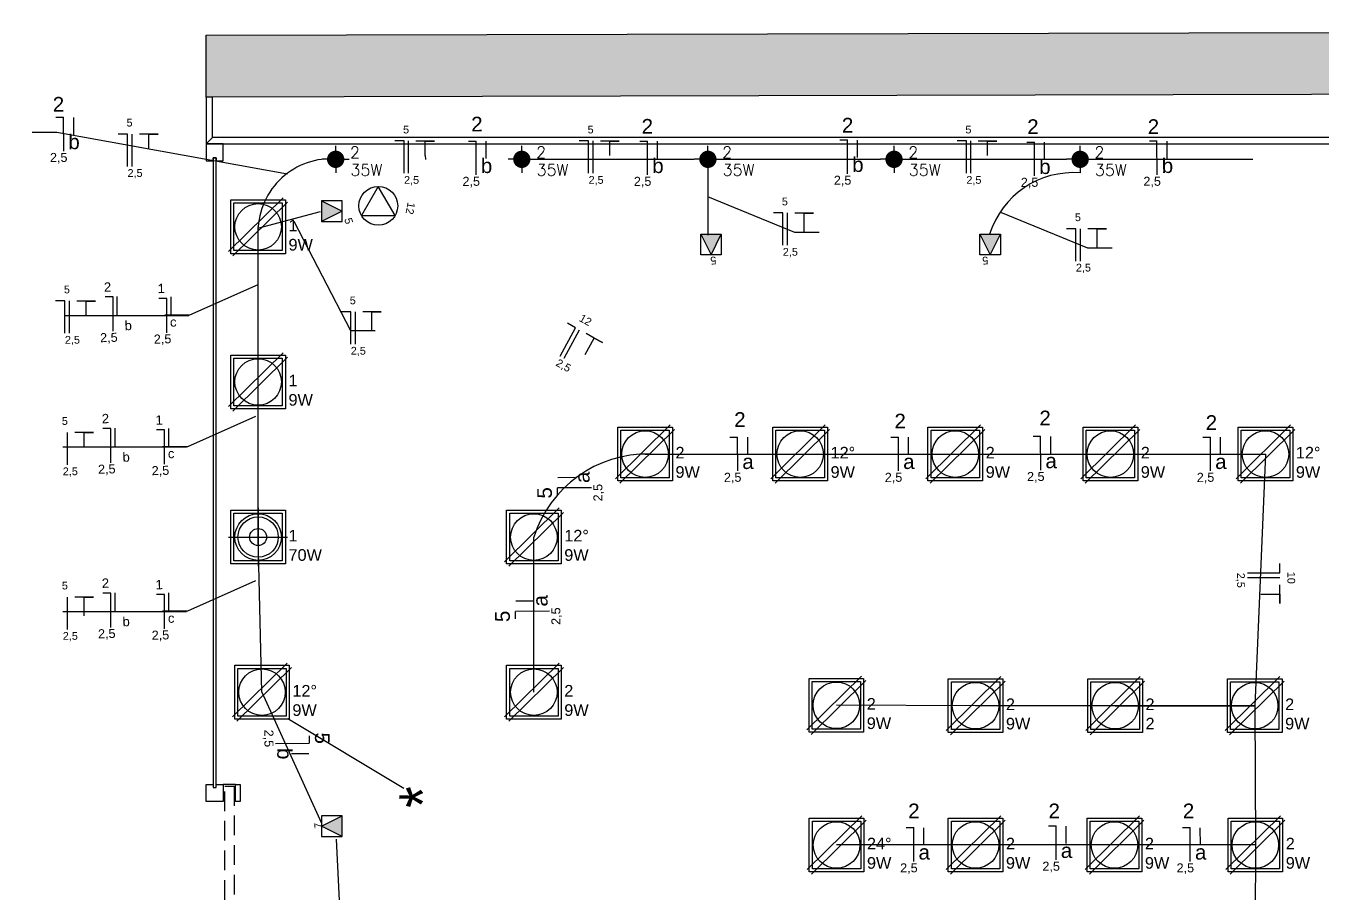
# Model space of a CAD drawing. Header units: millimetres. Extents: x 12202 to 16925, y 12031 to 14989.
# Drawn here: x 14983.9 to 15401.4, y 12317.6 to 12596.7 of the extents above; entities that cross this region are included whole.
import ezdxf
from ezdxf import colors
from ezdxf.entities.mleader import LeaderData, LeaderLine
from ezdxf.enums import TextEntityAlignment as Align
from ezdxf.math import Vec2, Vec3

# ---------------------------------------------------------------- set-up
doc = ezdxf.new("R2010")
doc.units = ezdxf.units.MM
doc.linetypes.add('HIDDEN', pattern=[9.525, 6.35, -3.175])
for name, color, linetype in [('ALVEN_M', 140, 'Continuous'), ('DIVIS_M', 3, 'Continuous'), ('Eletroduto 2', 174, 'Continuous'), ('ESQUA_M', 200, 'Continuous'), ('ESQUA_P', 101, 'HIDDEN'), ('Fases', 7, 'Continuous'), ('LUMINARIA_TETO', 10, 'Continuous'), ('MOVEL_M', 42, 'Continuous'), ('TEXTO_CIRCUITO', 7, 'Continuous'), ('TOMADA', 10, 'Continuous')]:
    doc.layers.add(name, color=color, linetype=linetype)
doc.layers.get('MOVEL_M').off()
doc.styles.add('ARIAL', font='arial.ttf')
doc.styles.add('BEBO_[REGULAR]', font='arial.ttf')
doc.styles.add('ROMANS', font='ROMANS.SHX', dxfattribs={"height": 1.5})
doc.styles.get("Standard").update_dxf_attribs({"font": 'arial.ttf', "height": 1})
doc.styles.add('Z_AUX1', font='romans.shx', dxfattribs={"width": 0.85, "height": 0.15})
doc.styles.add('Z_AUX50', font='romans.shx', dxfattribs={"width": 0.85, "height": 7.5})

# ---------------------------------------------------------------- blocks, each defined once
blk = doc.blocks.new('LUMINARIA TRUST_AR111')
at = {"color": 0}
for points in [[(-0.38, -0.318), (0.324, 0.375)], [(-0.324, -0.375), (0.38, 0.318)]]:
    blk.add_lwpolyline(points, dxfattribs=at)
for points in [[(-0.352, 0.347), (0.352, 0.347), (0.352, -0.347), (-0.352, -0.347)], [(-0.312, 0.307), (0.312, 0.307), (0.312, -0.307), (-0.312, -0.307)]]:
    blk.add_lwpolyline(points, close=True, dxfattribs=at)
blk.add_circle((0, 0), 0.3, dxfattribs=at)
at = {"color": 0, "style": 'BEBO_[REGULAR]'}
blk.add_attdef('GRAU', (0.392, -0.057), '', height=0.15, dxfattribs=at)
blk.add_attdef('VOLTAGEM', text='', height=0.15, dxfattribs=at).set_placement((0.392, -0.351), align=Align.BOTTOM_LEFT)
blk = doc.blocks.new('*U30')
for points in [[(5.5, 1.5), (0, 1.5), (0, 5.5), (5.5, 5.5)], [(165.5, 1.5), (171, 1.5), (171, 5.5), (165.5, 5.5)]]:
    blk.add_lwpolyline(points)
for points in [[(0, 0), (5.5, 0), (5.5, 1.5), (0, 1.5)], [(171, 0), (165.5, 0), (165.5, 1.5), (171, 1.5)]]:
    blk.add_lwpolyline(points, close=True)
at = {"layer": 'ESQUA_P'}
blk.add_lwpolyline([(170.5, 5), (170.5, 2), (0.5, 2), (0.5, 5)], close=True, dxfattribs=at)
blk = doc.blocks.new('*U31')
for points in [[(0, 5.5), (0, 0), (5.5, 0), (5.5, 2.25), (4.5, 2.25), (4.5, 3.25), (5.5, 3.25), (5.5, 5.5)], [(212, 5.5), (212, 0), (206.5, 0), (206.5, 2.25), (207.5, 2.25), (207.5, 3.25), (206.5, 3.25), (206.5, 5.5)], [(4.5, 3.25), (4.5, 2.25), (207.5, 2.25), (207.5, 3.25)]]:
    blk.add_lwpolyline(points, close=True)
blk = doc.blocks.new('PE_FORÇA NO TETO')
blk.add_hatch(color=256).paths.add_polyline_path([(0.133, -0.133), (0, 0.133), (-0.133, -0.133)])
for p, q in [((-0.133, -0.133), (0, 0.133)), ((0, 0.133), (0.133, -0.133))]:
    blk.add_line(p, q)
at = {"color": 0}
blk.add_lwpolyline([(-0.133, -0.133), (0.133, -0.133), (0.133, 0.133), (-0.133, 0.133)], close=True, dxfattribs=at)
blk = doc.blocks.new('*U25')
at = {"linetype": 'HIDDEN'}
for p, q in [((-0.75, 1.5), (-21.75, 22.5)), ((-21.75, -22.5), (-0.75, -1.5))]:
    blk.add_line(p, q, dxfattribs=at)
for points in [[(90, 22.5), (-21.75, 22.5), (-21.75, -22.5), (90, -22.5)], [(90, -1.5), (89.25, -1.5), (89.25, 1.5), (90, 1.5)]]:
    blk.add_lwpolyline(points)
blk.add_lwpolyline([(-0.75, -1.5), (0.75, -1.5), (0.75, 1.5), (-0.75, 1.5)], close=True)
blk.add_lwpolyline([(0.75, 1.5), (89.25, 1.5), (89.25, -1.5), (0.75, -1.5)], close=True, dxfattribs=at)
at = {"layer": 'TOMADA', "xscale": 25, "yscale": 25, "zscale": 25}
blk.add_blockref('PE_FORÇA NO TETO', (0, 0), dxfattribs=at)
blk = doc.blocks.new('*U26')
for points in [[(150, 22.5), (0, 22.5)], [(0, -1.5), (0.75, -1.5), (0.75, 1.5), (0, 1.5)], [(150, -1.5), (149.25, -1.5), (149.25, 1.5), (150, 1.5)], [(0, -22.5), (150, -22.5)]]:
    blk.add_lwpolyline(points)
at = {"linetype": 'HIDDEN'}
blk.add_lwpolyline([(0.75, 1.5), (149.25, 1.5), (149.25, -1.5), (0.75, -1.5)], close=True, dxfattribs=at)
at = {"layer": 'TOMADA', "xscale": 25, "yscale": 25, "zscale": 25}
blk.add_blockref('PE_FORÇA NO TETO', (0, 0), dxfattribs=at)
blk = doc.blocks.new('*U35')
at = {"linetype": 'HIDDEN'}
for p, q in [((-0.75, 1.5), (-21.75, 22.5)), ((150.75, 1.5), (171.75, 22.5)), ((-21.75, -22.5), (-0.75, -1.5)), ((171.75, -22.5), (150.75, -1.5))]:
    blk.add_line(p, q, dxfattribs=at)
for points in [[(-21.75, -22.5), (171.75, -22.5), (171.75, 22.5), (-21.75, 22.5)], [(-0.75, -1.5), (0.75, -1.5), (0.75, 1.5), (-0.75, 1.5)], [(150.75, -1.5), (149.25, -1.5), (149.25, 1.5), (150.75, 1.5)]]:
    blk.add_lwpolyline(points, close=True)
blk.add_lwpolyline([(0.75, 1.5), (149.25, 1.5), (149.25, -1.5), (0.75, -1.5)], close=True, dxfattribs=at)
at = {"layer": 'TOMADA', "xscale": 25, "yscale": 25, "zscale": 25}
blk.add_blockref('PE_FORÇA NO TETO', (0, 0), dxfattribs=at)
blk = doc.blocks.new('PE_TOMADA PISO')
blk.add_lwpolyline([(0, 0.25), (-0.217, -0.125), (0.217, -0.125)], close=True)
blk.add_circle((0, 0), 0.25)
at = {"style": 'Z_AUX1', "width": 0.85}
blk.add_attdef('TIPO', text='', height=0.15, dxfattribs=at).set_placement((0, 0), align=Align.MIDDLE_CENTER)
blk = doc.blocks.new('LUMINARIA TRUST_CDMR')
at = {"color": 0}
for p, q in [((0, 0.375), (0, -0.375)), ((-0.38, 0), (0.38, 0))]:
    blk.add_line(p, q, dxfattribs=at)
for points in [[(-0.352, 0.347), (0.352, 0.347), (0.352, -0.347), (-0.352, -0.347)], [(-0.312, 0.307), (0.312, 0.307), (0.312, -0.307), (-0.312, -0.307)]]:
    blk.add_lwpolyline(points, close=True, dxfattribs=at)
for radius in [0.3, 0.26, 0.11]:
    blk.add_circle((0, 0), radius, dxfattribs=at)
at = {"color": 0, "style": 'BEBO_[REGULAR]'}
blk.add_attdef('GRAU', (0.392, -0.057), '', height=0.15, dxfattribs=at)
blk.add_attdef('VOLTAGEM', text='', height=0.15, dxfattribs=at).set_placement((0.392, -0.351), align=Align.BOTTOM_LEFT)
blk = doc.blocks.new('mini-dicroica')
at = {"color": 0}
for q in [(0, 0.175), (-0.175, 0), (0, -0.175), (0.175, 0)]:
    blk.add_line((0, 0), q, dxfattribs=at)
at = {"color": 0, "const_width": 0.111}
blk.add_lwpolyline([(-0.056, 0, 1), (0.056, 0, 1)], format="xyb", close=True, dxfattribs=at)
at = {"color": 2, "style": 'ROMANS'}
for tag, p in [('GRAU', (0.184, -0.164)), ('POTENCIA', (0.19, -0.434))]:
    blk.add_attdef(tag, p, '', height=0.15, dxfattribs=at)
blk = doc.blocks.new('_None')

msp = doc.modelspace()

# ---------------------------------------------------------------- hatches: boundary and pattern name
at = {"layer": 'ALVEN_M'}
h = msp.add_hatch(color=253, dxfattribs=at)
h.dxf.hatch_style = 1
h.paths.add_polyline_path([(15923.97, 12071.73), (15923.97, 12091.73), (16288.97, 12091.73), (16288.97, 12576.73), (15041.97, 12573.73), (15041.97, 12593.73), (16308.96, 12596.73), (16308.97, 12071.73)])
h.paths.add_polyline_path([(15123.97, 12071.73), (15123.97, 12091.73), (15873.97, 12091.73), (15873.97, 12071.73)], flags=17)
h.paths.add_polyline_path([(15041.97, 12071.73), (15041.97, 12091.73), (15073.97, 12091.73), (15073.97, 12071.73)], flags=17)

# ---------------------------------------------------------------- linework, layer by layer
msp.add_lwpolyline([(15923.97, 12071.73), (15923.97, 12091.73), (16288.97, 12091.73), (16288.97, 12576.73), (15041.97, 12573.73), (15041.97, 12593.73), (16308.97, 12596.73), (16308.97, 12071.73)], close=True, dxfattribs=at)
at = {"layer": 'DIVIS_M'}
for points in [[(15041.97, 12573.73), (15041.97, 12558.73), (15043.97, 12560.73), (15043.97, 12573.73), (15041.97, 12573.73)], [(15041.97, 12558.73), (15902.97, 12558.73), (15902.97, 12560.73), (15043.97, 12560.73), (15041.97, 12558.73)]]:
    msp.add_lwpolyline(points, dxfattribs=at)
at = {"layer": 'Eletroduto 2', "ltscale": 10}
for p, q in [((15112.61, 12554.98), (15112.64, 12553.65)), ((15089.91, 12216.33), (15083.96, 12334.6))]:
    msp.add_line(p, q, dxfattribs=at)
at = {"layer": 'Eletroduto 2'}
for p, q in [((15148.09, 12553.73), (15199.34, 12553.73)), ((15208.09, 12553.73), (15259.34, 12553.73)), ((15268.09, 12553.73), (15319.34, 12553.73)), ((15328.09, 12553.73), (15379.34, 12553.73)), ((15203.72, 12549.36), (15203.72, 12529.28)), ((15058.6, 12531.54), (15078.88, 12536.88)), ((15058.72, 12481.98), (15058.72, 12531.98)), ((15058.72, 12431.98), (15058.72, 12481.98)), ((15183.47, 12458.73), (15233.47, 12458.73)), ((15233.47, 12458.73), (15283.47, 12458.73)), ((15283.47, 12458.73), (15333.47, 12458.73)), ((15333.47, 12458.73), (15383.47, 12458.73)), ((15383.47, 12458.73), (15380, 12377.63)), ((15059.97, 12381.98), (15058.72, 12431.98)), ((15147.62, 12381.98), (15147.62, 12431.98)), ((15059.97, 12381.98), (15059.97, 12381.98)), ((15059.97, 12381.98), (15079.14, 12339.76)), ((15290, 12377.63), (15245.13, 12377.76)), ((15380, 12377.63), (15290, 12377.63)), ((15335, 12377.63), (15380, 12377.63)), ((15380, 12377.63), (15380.2, 12332.73)), ((15290, 12332.73), (15245.2, 12332.73)), ((15334.8, 12332.73), (15290, 12332.73)), ((15380.2, 12332.73), (15334.8, 12332.73)), ((15380.2, 12332.73), (15380, 12287.73))]:
    msp.add_line(p, q, dxfattribs=at)
at = {"layer": 'Eletroduto 2', "linetype": 'ByBlock', "ltscale": 5}
msp.add_line((15105.67, 12350.94), (15068.26, 12373.41), dxfattribs=at)
at = {"layer": 'Eletroduto 2'}
for centre, radius, start, end in [((15082.23, 12530.35), 23.56, 82.9742, 176.0177), ((15321.53, 12521.18), 28.26, 85.5594, 162.7391), ((15184.18, 12420.38), 38.36, 88.9358, 162.3959)]:
    msp.add_arc(centre, radius, start, end, dxfattribs=at)
at = {"layer": 'Fases', "ltscale": 10}
for p, q in [((15016.63, 12561.86), (15013.63, 12561.86)), ((15016.63, 12551.44), (15016.63, 12561.86)), ((15018.1, 12551.44), (15018.1, 12561.86)), ((15023.47, 12561.82), (15020.47, 12561.82)), ((15023.47, 12557.21), (15023.47, 12561.82)), ((15023.47, 12561.82), (15026.47, 12561.82)), ((15026.47, 12561.82), (15023.47, 12561.82)), ((15105.78, 12559.64), (15102.78, 12559.64)), ((15105.78, 12549.22), (15105.78, 12559.64)), ((15107.24, 12549.22), (15107.24, 12559.64)), ((15112.61, 12559.6), (15109.61, 12559.6)), ((15112.61, 12554.98), (15112.61, 12559.6)), ((15112.61, 12559.6), (15115.61, 12559.6)), ((15115.61, 12559.6), (15112.61, 12559.6)), ((15165.27, 12559.64), (15162.27, 12559.64)), ((15165.27, 12549.22), (15165.27, 12559.64)), ((15166.73, 12549.22), (15166.73, 12559.64)), ((15172.11, 12559.6), (15169.11, 12559.6)), ((15172.11, 12554.98), (15172.11, 12559.6)), ((15172.11, 12559.6), (15175.11, 12559.6)), ((15175.11, 12559.6), (15172.11, 12559.6)), ((15287.05, 12559.64), (15284.05, 12559.64)), ((15287.05, 12549.22), (15287.05, 12559.64)), ((15288.52, 12549.22), (15288.52, 12559.64)), ((15293.89, 12559.6), (15290.89, 12559.6)), ((15293.89, 12554.98), (15293.89, 12559.6)), ((15293.89, 12559.6), (15296.89, 12559.6)), ((15296.89, 12559.6), (15293.89, 12559.6)), ((15227.88, 12536.45), (15224.88, 12536.45)), ((15227.88, 12526.03), (15227.88, 12536.45)), ((15229.35, 12526.03), (15229.35, 12536.45)), ((15234.72, 12536.4), (15231.72, 12536.4)), ((15234.72, 12530.35), (15234.72, 12536.4)), ((15234.72, 12536.4), (15237.72, 12536.4)), ((15237.72, 12536.4), (15234.72, 12536.4)), ((15322.37, 12531.36), (15319.37, 12531.36)), ((15322.37, 12520.95), (15322.37, 12531.36)), ((15323.83, 12520.95), (15323.83, 12531.36)), ((15329.21, 12531.32), (15326.21, 12531.32)), ((15329.21, 12525.26), (15329.21, 12531.32)), ((15329.21, 12531.32), (15332.21, 12531.32)), ((15332.21, 12531.32), (15329.21, 12531.32)), ((15011.95, 12509.36), (15009.38, 12509.36)), ((15011.95, 12498.32), (15011.95, 12509.36)), ((15013.3, 12503.49), (15013.3, 12509.49)), ((15030.64, 12503.41), (15030.64, 12509.41)), ((14996.44, 12508.1), (14993.44, 12508.1)), ((14996.44, 12497.68), (14996.44, 12508.1)), ((14997.91, 12497.68), (14997.91, 12508.1)), ((15003.28, 12508.06), (15000.28, 12508.06)), ((15003.28, 12503.44), (15003.28, 12508.06)), ((15003.28, 12508.06), (15006.28, 12508.06)), ((15006.28, 12508.06), (15003.28, 12508.06)), ((15029.26, 12508.9), (15026.68, 12508.9)), ((15029.26, 12497.86), (15029.26, 12508.9)), ((15088.59, 12504.57), (15085.59, 12504.57)), ((15088.59, 12494.15), (15088.59, 12504.57)), ((15090.06, 12494.15), (15090.06, 12504.57)), ((15095.43, 12504.53), (15092.43, 12504.53)), ((15095.43, 12498.47), (15095.43, 12504.53)), ((15095.43, 12504.53), (15098.43, 12504.53)), ((15098.43, 12504.53), (15095.43, 12504.53)), ((15156.09, 12490.32), (15161.08, 12499.46)), ((15157.38, 12489.61), (15162.37, 12498.75)), ((15161.08, 12499.46), (15158.45, 12500.89)), ((15167.07, 12496.14), (15164.43, 12497.58)), ((15164.16, 12490.83), (15167.07, 12496.14)), ((15167.07, 12496.14), (15169.7, 12494.7)), ((15169.7, 12494.7), (15167.07, 12496.14)), ((14997.23, 12455.29), (14997.23, 12465.71)), ((15002.61, 12465.67), (14999.61, 12465.67)), ((15002.61, 12461.05), (15002.61, 12465.67)), ((15002.61, 12465.67), (15005.61, 12465.67)), ((15005.61, 12465.67), (15002.61, 12465.67)), ((15011.28, 12466.97), (15008.7, 12466.97)), ((15011.28, 12455.93), (15011.28, 12466.97)), ((15012.63, 12461.1), (15012.63, 12467.1)), ((15028.58, 12466.51), (15026.01, 12466.51)), ((15028.58, 12455.47), (15028.58, 12466.51)), ((15029.97, 12461.02), (15029.97, 12467.02)), ((15388.09, 12420.46), (15388.09, 12423.46)), ((15377.67, 12420.46), (15388.09, 12420.46)), ((15377.67, 12418.99), (15388.09, 12418.99)), ((15011.28, 12413.92), (15008.7, 12413.92)), ((15011.28, 12402.88), (15011.28, 12413.92)), ((15012.63, 12408.05), (15012.63, 12414.05)), ((15028.58, 12413.46), (15026.01, 12413.46)), ((15028.58, 12402.42), (15028.58, 12413.46)), ((15029.97, 12407.97), (15029.97, 12413.97)), ((15381.99, 12413.62), (15388.05, 12413.62)), ((15388.05, 12413.62), (15388.05, 12416.62)), ((15388.05, 12413.62), (15388.05, 12410.62)), ((15388.05, 12410.62), (15388.05, 12413.62)), ((14997.23, 12402.24), (14997.23, 12412.66)), ((15002.61, 12412.62), (14999.61, 12412.62)), ((15002.61, 12406.56), (15002.61, 12412.62)), ((15002.61, 12412.62), (15005.61, 12412.62)), ((15005.61, 12412.62), (15002.61, 12412.62))]:
    msp.add_line(p, q, dxfattribs=at)
at = {"layer": 'Fases', "linetype": 'ByBlock', "lineweight": -2, "ltscale": 10}
for points in [[(14996.44, 12503.44), (15036.36, 12503.44)], [(14995.77, 12461.05), (15035.68, 12461.05)], [(14995.77, 12408), (15035.68, 12408)]]:
    msp.add_lwpolyline(points, dxfattribs=at)
at = {"layer": 'TEXTO_CIRCUITO'}
for p, q in [((14993.56, 12567.32), (14996, 12567.32)), ((14996.04, 12556.41), (14996, 12567.32)), ((14999.29, 12561.64), (14999.27, 12567.22)), ((15126.54, 12559.63), (15128.98, 12559.63)), ((15129.02, 12548.72), (15128.98, 12559.63)), ((15132.27, 12553.95), (15132.25, 12559.53)), ((15181.79, 12559.63), (15184.23, 12559.63)), ((15184.28, 12548.72), (15184.23, 12559.63)), ((15187.52, 12553.95), (15187.5, 12559.53)), ((15246.26, 12559.98), (15248.7, 12559.98)), ((15248.74, 12549.07), (15248.7, 12559.98)), ((15251.99, 12554.3), (15251.97, 12559.88)), ((15346.05, 12559.65), (15348.49, 12559.65)), ((15348.53, 12548.74), (15348.49, 12559.65)), ((15351.78, 12553.97), (15351.76, 12559.55)), ((15306.53, 12559.31), (15308.98, 12559.31)), ((15309.02, 12548.41), (15308.98, 12559.31)), ((15312.26, 12553.63), (15312.24, 12559.21)), ((15210.83, 12464.23), (15213.27, 12464.23)), ((15213.32, 12453.33), (15213.27, 12464.23)), ((15216.56, 12458.55), (15216.54, 12464.13)), ((15262.68, 12464.23), (15265.13, 12464.23)), ((15265.17, 12453.33), (15265.13, 12464.23)), ((15268.42, 12458.55), (15268.39, 12464.13)), ((15308.54, 12464.49), (15310.99, 12464.49)), ((15311.03, 12453.59), (15310.99, 12464.49)), ((15314.27, 12458.81), (15314.25, 12464.39)), ((15363.26, 12464.23), (15365.7, 12464.23)), ((15365.75, 12453.33), (15365.7, 12464.23)), ((15368.99, 12458.55), (15368.97, 12464.13)), ((15160.95, 12451.14), (15155.37, 12451.12)), ((15166.18, 12447.89), (15155.27, 12447.85)), ((15155.27, 12445.41), (15155.27, 12447.85)), ((15147.4, 12411.33), (15141.82, 12411.31)), ((15152.63, 12408.08), (15141.72, 12408.04)), ((15141.72, 12405.6), (15141.72, 12408.04)), ((15075.2, 12367.96), (15075.2, 12365.52)), ((15064.29, 12365.48), (15075.2, 12365.52)), ((15069.52, 12362.23), (15075.1, 12362.25)), ((15267.64, 12338.36), (15270.08, 12338.36)), ((15270.12, 12327.45), (15270.08, 12338.36)), ((15273.37, 12332.68), (15273.34, 12338.26)), ((15313.49, 12338.88), (15315.94, 12338.88)), ((15315.98, 12327.97), (15315.94, 12338.88)), ((15319.23, 12333.2), (15319.2, 12338.78)), ((15356.75, 12338.36), (15359.19, 12338.36)), ((15359.23, 12327.45), (15359.19, 12338.36)), ((15362.48, 12332.68), (15362.46, 12338.26))]:
    msp.add_line(p, q, dxfattribs=at)

# ---------------------------------------------------------------- block references
at = {"layer": 'ESQUA_M'}
for name, p, rotation in [('*U31', (15041.97, 12558.73), 270), ('*U30', (15052.97, 12181.23), 89.99999999999999)]:
    msp.add_blockref(name, p, dxfattribs=dict(at, rotation=rotation))
at = {"layer": 'LUMINARIA_TETO', "color": 214}
ref = msp.add_blockref('mini-dicroica', (15083.72, 12553.73), dxfattribs=dict(at, xscale=25, yscale=25, zscale=25))
ref.add_attrib('GRAU', '2', (15088.31, 12554.09), dxfattribs={"layer": '0', "color": 2, "height": 3.75, "style": 'ROMANS'})
ref.add_attrib('POTENCIA', '35W', (15088.48, 12548.44), dxfattribs={"layer": '0', "color": 2, "height": 3.75, "style": 'ROMANS'})
ref = msp.add_blockref('mini-dicroica', (15143.72, 12553.73), dxfattribs=dict(at, xscale=25, yscale=25, zscale=25))
ref.add_attrib('GRAU', '2', (15148.31, 12554.09), dxfattribs={"layer": '0', "color": 2, "height": 3.75, "style": 'ROMANS'})
ref.add_attrib('POTENCIA', '35W', (15148.48, 12548.44), dxfattribs={"layer": '0', "color": 2, "height": 3.75, "style": 'ROMANS'})
ref = msp.add_blockref('mini-dicroica', (15203.72, 12553.73), dxfattribs=dict(at, xscale=25, yscale=25, zscale=25))
ref.add_attrib('GRAU', '2', (15208.31, 12554.09), dxfattribs={"layer": '0', "color": 2, "height": 3.75, "style": 'ROMANS'})
ref.add_attrib('POTENCIA', '35W', (15208.48, 12548.44), dxfattribs={"layer": '0', "color": 2, "height": 3.75, "style": 'ROMANS'})
ref = msp.add_blockref('mini-dicroica', (15263.72, 12553.73), dxfattribs=dict(at, xscale=25, yscale=25, zscale=25))
ref.add_attrib('GRAU', '2', (15268.31, 12554.09), dxfattribs={"layer": '0', "color": 2, "height": 3.75, "style": 'ROMANS'})
ref.add_attrib('POTENCIA', '35W', (15268.48, 12548.44), dxfattribs={"layer": '0', "color": 2, "height": 3.75, "style": 'ROMANS'})
ref = msp.add_blockref('mini-dicroica', (15323.72, 12553.73), dxfattribs=dict(at, xscale=25, yscale=25, zscale=25))
ref.add_attrib('GRAU', '2', (15328.31, 12554.09), dxfattribs={"layer": '0', "color": 2, "height": 3.75, "style": 'ROMANS'})
ref.add_attrib('POTENCIA', '35W', (15328.48, 12548.44), dxfattribs={"layer": '0', "color": 2, "height": 3.75, "style": 'ROMANS'})
at = {"layer": 'LUMINARIA_TETO', "color": 88, "xscale": 25, "yscale": 25, "zscale": 25}
for p, values in [((15058.72, 12531.98), {'GRAU': '1', 'VOLTAGEM': '9W'}), ((15058.72, 12481.98), {'GRAU': '1', 'VOLTAGEM': '9W'}), ((15233.47, 12458.73), {'GRAU': '12°', 'VOLTAGEM': '9W'}), ((15283.47, 12458.73), {'GRAU': '2', 'VOLTAGEM': '9W'}), ((15383.47, 12458.73), {'GRAU': '12°', 'VOLTAGEM': '9W'}), ((15147.62, 12431.98), {'GRAU': '12°', 'VOLTAGEM': '9W'}), ((15059.97, 12381.98), {'GRAU': '12°', 'VOLTAGEM': '9W'}), ((15245.13, 12377.76), {'GRAU': '2', 'VOLTAGEM': '9W'}), ((15290, 12377.63), {'GRAU': '2', 'VOLTAGEM': '9W'}), ((15380, 12377.63), {'GRAU': '2', 'VOLTAGEM': '9W'}), ((15290, 12332.73), {'GRAU': '2', 'VOLTAGEM': '9W'}), ((15334.8, 12332.73), {'GRAU': '2', 'VOLTAGEM': '9W'})]:
    msp.add_blockref('LUMINARIA TRUST_AR111', p, dxfattribs=at).add_auto_attribs(values)
at = {"layer": 'LUMINARIA_TETO', "color": 20, "true_color": 0xf35516, "xscale": 25, "yscale": 25, "zscale": 25}
for p, values in [((15183.47, 12458.73), {'GRAU': '2', 'VOLTAGEM': '9W'}), ((15333.47, 12458.73), {'GRAU': '2', 'VOLTAGEM': '9W'}), ((15147.62, 12381.98), {'GRAU': '2', 'VOLTAGEM': '9W'}), ((15335, 12377.63), {'GRAU': '2', 'VOLTAGEM': '2'}), ((15245.2, 12332.73), {'GRAU': '24°', 'VOLTAGEM': '9W'}), ((15380.2, 12332.73), {'GRAU': '2', 'VOLTAGEM': '9W'})]:
    msp.add_blockref('LUMINARIA TRUST_AR111', p, dxfattribs=at).add_auto_attribs(values)
at = {"layer": 'LUMINARIA_TETO', "color": 150, "xscale": 25, "yscale": 25, "zscale": 25}
msp.add_blockref('LUMINARIA TRUST_CDMR', (15058.72, 12431.98), dxfattribs=at).add_auto_attribs({'GRAU': '1', 'VOLTAGEM': '70W'})
at = {"layer": 'MOVEL_M', "rotation": 269.9999999999998}
msp.add_blockref('*U35', (15082.47, 12536.98), dxfattribs=at)
at = {"layer": 'MOVEL_M', "xscale": -1, "rotation": 180}
for name, p in [('*U25', (15204.72, 12526.23)), ('*U26', (15294.72, 12526.23))]:
    msp.add_blockref(name, p, dxfattribs=at)
at = {"layer": 'TOMADA', "xscale": 25, "yscale": 25, "zscale": 25}
msp.add_blockref('PE_TOMADA PISO', (15097.47, 12538.73), dxfattribs=at)
at = {"layer": 'TOMADA', "xscale": 25, "yscale": 25, "zscale": 25, "rotation": 90.00000000000004}
msp.add_blockref('PE_FORÇA NO TETO', (15082.47, 12338.78), dxfattribs=at)

# ---------------------------------------------------------------- texts
at = {"layer": 'Fases', "attachment_point": 8, "line_spacing_factor": 0.798, "style": 'ARIAL'}
for s, insert, char_height, width, rotation in [('2', (15010.22, 12511.07), 3, 5.6713, 1.4949), ('1', (15027.52, 12510.61), 3, 5.6713, 1.4949), ('b', (15016.89, 12498.63), 3, 17.3622, 1.5183), ('c', (15031.39, 12499.75), 3, 17.3622, 1.5183), ('2,5', (15010.66, 12494.31), 2.908, 21.052, 1.4949), ('2,5', (15027.97, 12493.85), 2.908, 21.052, 1.4949), ('2', (15009.54, 12468.68), 3, 5.6713, 1.4949), ('1', (15026.85, 12468.22), 3, 5.6713, 1.4949), ('b', (15016.22, 12456.24), 3, 17.3622, 1.5183), ('c', (15030.72, 12457.36), 3, 17.3622, 1.5183), ('2,5', (15009.99, 12451.91), 2.908, 21.052, 1.4949), ('2,5', (15027.29, 12451.45), 2.908, 21.052, 1.4949), ('2', (15009.54, 12415.63), 3, 5.6713, 1.4949), ('1', (15026.85, 12415.17), 3, 5.6713, 1.4949), ('b', (15016.22, 12403.19), 3, 17.3622, 1.5183), ('c', (15030.72, 12404.31), 3, 17.3622, 1.5183), ('2,5', (15009.99, 12398.87), 2.908, 21.052, 1.4949), ('2,5', (15027.29, 12398.41), 2.908, 21.052, 1.4949)]:
    msp.add_mtext(s, dxfattribs=dict(at, insert=insert, char_height=char_height, width=width, rotation=rotation))
at = {"layer": 'Fases', "ltscale": 10}
for tag, p in [('5', (15016.31, 12564.3)), ('5', (15105.45, 12562.08)), ('5', (15164.94, 12562.08)), ('5', (15286.72, 12562.08)), ('2,5', (15016.62, 12548.07)), ('2,5', (15105.76, 12545.85)), ('2,5', (15165.25, 12545.85)), ('2,5', (15287.04, 12545.85)), ('5', (15227.55, 12538.89)), ('5', (15322.04, 12533.81)), ('2,5', (15227.87, 12522.66)), ('2,5', (15322.35, 12517.57)), ('5', (14996.11, 12510.54)), ('5', (15088.26, 12507.01)), ('2,5', (14996.43, 12494.31)), ('2,5', (15088.58, 12490.78)), ('5', (14995.44, 12468.15)), ('2,5', (14995.75, 12451.92)), ('5', (14995.44, 12415.1)), ('2,5', (14995.75, 12398.87))]:
    msp.add_attdef(tag, p, '', height=2.5, dxfattribs=at)
for tag, p, rotation in [('12', (15106.95, 12540.06), 259.5428), ('5', (15086.47, 12534.51), 284.1569), ('5', (15206.31, 12522.44), 185.7186), ('5', (15293.97, 12522.44), 185.7186), ('12', (15161.97, 12501.76), 331.3563), ('2,5', (15154.46, 12487.36), 331.3563), ('2,5', (15374.3, 12420.47), 270), ('10', (15390.53, 12420.79), 270), ('7', (15079.45, 12338.14), 95.7186)]:
    msp.add_attdef(tag, p, '', height=2.5, rotation=rotation, dxfattribs=at)
at = {"layer": 'LUMINARIA_TETO', "color": 10, "insert": (15119.29, 12351.64), "char_height": 15, "attachment_point": 9, "rotation": 90, "style": 'Z_AUX50'}
msp.add_mtext('{\\fArial|b0|i0|c0|p34;*}', dxfattribs=at)
at = {"layer": 'TEXTO_CIRCUITO', "attachment_point": 8, "line_spacing_factor": 0.798, "style": 'ARIAL'}
for s, insert, char_height, width, rotation in [('2', (14994.37, 12569.11), 4.73, 5.6713, 0.2201), ('2', (15129.26, 12562.72), 4.73, 5.6713, 0.2201), ('2', (15184.2, 12562.01), 4.73, 5.6713, 0.2201), ('2', (15248.77, 12562.37), 4.73, 5.6713, 0.2201), ('2', (15308.5, 12561.9), 4.73, 5.6713, 0.2201), ('2', (15347.36, 12561.9), 4.73, 5.6713, 0.2201), ('b', (14999.39, 12556.94), 4.73, 5.6713, 0.2435), ('2,5', (14994.45, 12552.34), 2.908, 21.052, 0.2201), ('b', (15132.37, 12549.24), 4.73, 5.6713, 0.2435), ('b', (15187.62, 12549.24), 4.73, 5.6713, 0.2435), ('b', (15252.08, 12549.6), 4.73, 5.6713, 0.2435), ('b', (15312.36, 12548.93), 4.73, 5.6713, 0.2435), ('b', (15351.88, 12549.26), 4.73, 5.6713, 0.2435), ('2,5', (15127.43, 12544.65), 2.908, 21.052, 0.2201), ('2,5', (15182.68, 12544.65), 2.908, 21.052, 0.2201), ('2,5', (15247.14, 12545), 2.908, 21.052, 0.2201), ('2,5', (15307.42, 12544.33), 2.908, 21.052, 0.2201), ('2,5', (15346.94, 12544.67), 2.908, 21.052, 0.2201), ('2', (15214.05, 12467.5), 4.73, 5.6713, 0.2201), ('2', (15265.7, 12467.01), 4.73, 5.6713, 0.2201), ('2', (15312.43, 12467.99), 4.73, 5.6713, 0.2201), ('2', (15366.05, 12466.52), 4.73, 5.6713, 0.2201), ('a', (15216.66, 12453.85), 4.73, 5.6713, 0.2435), ('a', (15268.51, 12453.85), 4.73, 5.6713, 0.2435), ('a', (15314.37, 12454.11), 4.73, 5.6713, 0.2435), ('a', (15369.09, 12453.85), 4.73, 5.6713, 0.2435), ('a', (15165.65, 12451.24), 4.73, 5.6713, 90.2435), ('2,5', (15211.72, 12449.25), 2.908, 21.052, 0.2201), ('2,5', (15263.57, 12449.25), 2.908, 21.052, 0.2201), ('2,5', (15309.43, 12449.51), 2.908, 21.052, 0.2201), ('2,5', (15364.15, 12449.25), 2.908, 21.052, 0.2201), ('5', (15153.48, 12446.23), 4.73, 5.6713, 90.2201), ('2,5', (15170.25, 12446.3), 2.908, 21.052, 90.2201), ('a', (15152.1, 12411.43), 4.73, 5.6713, 90.2435), ('2,5', (15156.7, 12406.49), 2.908, 21.052, 90.2201), ('5', (15139.93, 12406.42), 4.73, 5.6713, 90.2201), ('2,5', (15060.22, 12367.07), 2.908, 21.052, 270.2201), ('5', (15076.99, 12367.14), 4.73, 5.6713, 270.2201), ('b', (15064.82, 12362.13), 4.73, 5.6713, 270.2435), ('2', (15270.13, 12341.36), 4.73, 5.6713, 0.2201), ('2', (15315.38, 12341.36), 4.73, 5.6713, 0.2201), ('2', (15358.67, 12341.36), 4.73, 5.6713, 0.2201), ('a', (15273.46, 12327.97), 4.73, 5.6713, 0.2435), ('a', (15319.32, 12328.49), 4.73, 5.6713, 0.2435), ('a', (15362.58, 12327.97), 4.73, 5.6713, 0.2435), ('2,5', (15268.52, 12323.37), 2.908, 21.052, 0.2201), ('2,5', (15314.38, 12323.89), 2.908, 21.052, 0.2201), ('2,5', (15357.64, 12323.37), 2.908, 21.052, 0.2201)]:
    msp.add_mtext(s, dxfattribs=dict(at, insert=insert, char_height=char_height, width=width, rotation=rotation))

# ---------------------------------------------------------------- leaders
at = {"layer": 'Eletroduto 2', "ltscale": 10}
ml = msp.add_multileader_mtext('Standard', dxfattribs=at)
ml.set_content('', color=256)
ml.set_leader_properties()
ml.set_arrow_properties(name='NONE')
ml.build(insert=Vec2(0, 0))
ctx = ml.context
ctx.base_point, ctx.plane_origin = Vec3(14981.86, 12562.36), Vec3(15068.2, 12548.98)
ctx.text_align_type = 2
notes = []
notes.append((ctx, [(0, (1, 1, 0), (14993.86, 12562.36), (-1, 0), 8, [(0, [(15068.2, 12548.98)], 0, [])])]))
ctx.mtext.insert, ctx.mtext.alignment, ctx.mtext.flow_direction = Vec3(14983.86, 12564.36), 3, 5
ml = msp.add_multileader_mtext('Standard', dxfattribs=at)
ml.set_content('', color=256)
ml.set_leader_properties()
ml.set_arrow_properties(name='NONE')
ml.build(insert=Vec2(0, 0))
ctx = ml.context
ctx.base_point, ctx.plane_origin = Vec3(15239.59, 12530.25), Vec3(15203.56, 12541.73)
notes.append((ctx, [(0, (1, 1, 0), (15231.59, 12530.25), (1, 0), 8, [(0, [(15203.56, 12541.73)], 0, [])])]))
ctx.mtext.insert, ctx.mtext.flow_direction = Vec3(15241.59, 12532.25), 5
ml = msp.add_multileader_mtext('Standard', dxfattribs=at)
ml.set_content('', color=256)
ml.set_leader_properties()
ml.set_arrow_properties(name='NONE')
ml.build(insert=Vec2(0, 0))
ctx = ml.context
ctx.base_point, ctx.plane_origin = Vec3(15334.08, 12525.16), Vec3(15298.05, 12536.65)
notes.append((ctx, [(0, (1, 1, 0), (15326.08, 12525.16), (1, 0), 8, [(0, [(15298.05, 12536.65)], 0, [])])]))
ctx.mtext.insert, ctx.mtext.flow_direction = Vec3(15336.08, 12527.16), 5
ml = msp.add_multileader_mtext('Standard', dxfattribs=at)
ml.set_content('', color=256)
ml.set_leader_properties()
ml.set_arrow_properties(name='NONE')
ml.build(insert=Vec2(0, 0))
ctx = ml.context
ctx.base_point, ctx.plane_origin = Vec3(15096.47, 12498.61), Vec3(15070.26, 12533.77)
notes.append((ctx, [(0, (1, 1, 0), (15088.47, 12498.61), (1, 0), 8, [(0, [(15070.26, 12533.77)], 0, [])])]))
ctx.mtext.insert, ctx.mtext.flow_direction = Vec3(15098.47, 12500.61), 5
ml = msp.add_multileader_mtext('Standard', dxfattribs=at)
ml.set_content('', color=256)
ml.set_leader_properties()
ml.set_arrow_properties(name='NONE')
ml.build(insert=Vec2(0, 0))
ctx = ml.context
ctx.base_point, ctx.plane_origin = Vec3(15024.61, 12503.49), Vec3(15058.58, 12513.27)
ctx.text_align_type = 2
notes.append((ctx, [(0, (1, 1, 0), (15036.61, 12503.49), (-1, 0), 8, [(0, [(15058.58, 12513.27)], 0, [])])]))
ctx.mtext.insert, ctx.mtext.alignment, ctx.mtext.flow_direction = Vec3(15026.61, 12505.49), 3, 5
ml = msp.add_multileader_mtext('Standard', dxfattribs=at)
ml.set_content('', color=256)
ml.set_leader_properties()
ml.set_arrow_properties(name='NONE')
ml.build(insert=Vec2(0, 0))
ctx = ml.context
ctx.base_point, ctx.plane_origin = Vec3(15023.93, 12461.1), Vec3(15057.91, 12470.88)
ctx.text_align_type = 2
notes.append((ctx, [(0, (1, 1, 0), (15035.93, 12461.1), (-1, 0), 8, [(0, [(15057.91, 12470.88)], 0, [])])]))
ctx.mtext.insert, ctx.mtext.alignment, ctx.mtext.flow_direction = Vec3(15025.93, 12463.1), 3, 5
ml = msp.add_multileader_mtext('Standard', dxfattribs=at)
ml.set_content('', color=256)
ml.set_leader_properties()
ml.set_arrow_properties(name='NONE')
ml.build(insert=Vec2(0, 0))
ctx = ml.context
ctx.base_point, ctx.plane_origin = Vec3(15023.93, 12408.05), Vec3(15057.91, 12417.83)
ctx.text_align_type = 2
notes.append((ctx, [(0, (1, 1, 0), (15035.93, 12408.05), (-1, 0), 8, [(0, [(15057.91, 12417.83)], 0, [])])]))
ctx.mtext.insert, ctx.mtext.alignment, ctx.mtext.flow_direction = Vec3(15025.93, 12410.05), 3, 5
for ctx, leaders in notes:
    for number, flags, end, landing, length, lines in leaders:
        leader = LeaderData()
        leader.index, (leader.has_last_leader_line, leader.has_dogleg_vector, leader.attachment_direction) = number, flags
        leader.last_leader_point, leader.dogleg_vector, leader.dogleg_length = Vec3(end), Vec3(landing), length
        for number, points, colour, breaks in lines:
            line = LeaderLine()
            line.index, line.vertices, line.color, line.breaks = number, Vec3.list(points), colors.encode_raw_color(colour), breaks
            leader.lines.append(line)
        ctx.leaders.append(leader)

doc.saveas('drawing.dxf')
